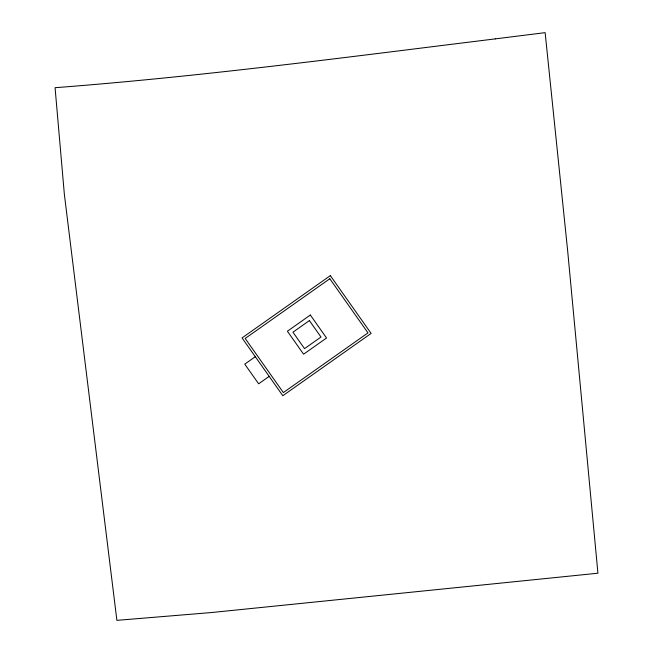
<?xml version="1.0" encoding="UTF-8"?>
<svg xmlns="http://www.w3.org/2000/svg" width="653" height="653" viewBox="0 0 653 653"><rect width="100%" height="100%" fill="white"/><g stroke="black" fill="none" stroke-linecap="round" stroke-linejoin="round"><path stroke-width="0.98" d="M255.299 356.718L244.761 364.145L258.637 383.809L269.167 376.381M330.353 275.623L242.043 337.919L282.814 395.718L371.124 333.422L330.353 275.623M329.814 278.758L245.177 338.458L283.353 392.584L367.99 332.883L329.814 278.758M310.346 315.032L287.385 331.234L303.588 354.195L326.549 338.001L310.346 315.032M309.391 320.59L292.944 332.197L304.543 348.637L320.99 337.038L309.391 320.59M495.219 38.894C348.702 56.917 202.324 76.458 55.072 87.698L64.361 194.316L116.887 620.35L211.417 612.547L597.928 573.22L567.677 250.981L545.141 32.65L495.219 38.894"/></g></svg>
